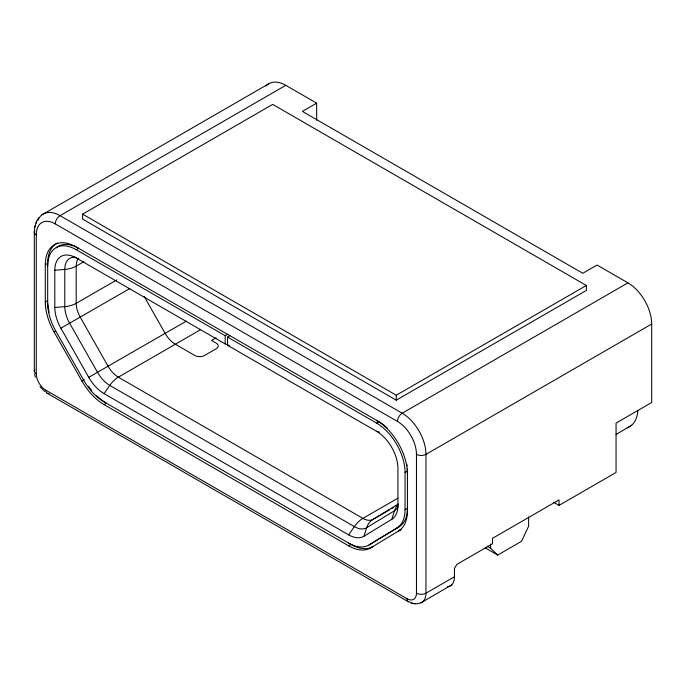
<?xml version="1.0" encoding="UTF-8"?>
<svg xmlns="http://www.w3.org/2000/svg" width="686" height="686" viewBox="0 0 686 686"><rect width="100%" height="100%" fill="white"/><g stroke="black" fill="none" stroke-linecap="round" stroke-linejoin="round"><path stroke-width="1.03" d="M38.759 217.899L36.59 221.321L34.729 227.323L34.3 232.117L34.3 370.955M78.093 258.459L76.189 257.91A30.244 17.459 60 0 0 54.803 270.258L54.803 307.465A30.244 17.459 60 0 0 60.874 328.2L88.743 377.326A30.244 17.459 60 0 0 104.066 393.635L348.66 534.848A30.244 17.459 60 0 0 363.983 536.229L366.616 527.723A20.16 16.464 58.7 0 1 373.133 519.311L398.309 504.004M363.983 536.229L391.852 519.293L394.493 510.778A20.16 16.464 58.7 0 1 397.897 504.836M34.729 227.323L35.26 225.617M36.006 223.216L36.59 221.321M104.066 393.635L109.769 385.403A20.16 11.645 -60 0 1 118.318 377.171L200.295 329.837M348.66 534.848L354.362 526.616A20.16 11.645 -60 0 1 362.92 518.384L397.871 498.208M348.66 543.08A40.328 23.281 60 0 0 369.085 544.924L399.338 526.608A40.328 23.281 60 0 0 407.433 508.309L405.049 509.681A40.328 23.281 60 0 1 396.962 527.98M369.085 544.924L399.338 526.608M387.316 428.03A40.328 23.281 60 0 0 378.912 421.71L76.189 246.934A43.69 25.219 60 0 0 45.302 264.77L45.302 301.977A43.69 25.219 60 0 0 54.065 331.93L81.943 381.056A43.69 25.219 60 0 0 104.066 404.603L348.66 545.824A43.69 25.219 60 0 0 370.792 547.822L401.036 529.506L398.66 530.878A43.69 25.219 60 0 0 407.433 511.044L407.433 471.102A40.328 23.281 60 0 0 407.347 468.589M451.757 584.841L421.041 602.797M616.071 434.444L631.695 425.209M42.069 214.752L268.963 83.658M316.658 120.247L316.658 103.157L285.77 85.33L60.034 215.653A33.605 19.405 60 0 0 37.91 220.3M82.603 214.143L272.702 104.392L586.358 285.479L586.358 290.418L396.259 400.17L82.603 219.083L82.603 214.143L396.259 395.23L586.358 285.479M316.658 103.157L302.397 111.389L582.791 273.277L597.052 265.045L627.939 282.872A33.605 19.405 60 0 1 651.7 324.032L651.7 402.502L616.054 423.082L616.054 472.474L559.03 505.393L553.559 502.238M45.302 264.77L47.677 263.398A43.69 25.219 60 0 1 57.555 242.955M47.677 266.142A40.328 23.281 60 0 1 76.189 249.678L78.564 248.306A40.328 23.281 60 0 0 56.269 247.835M83.606 261.855L76.189 266.142A20.16 11.645 0 0 1 64.784 269.435L54.803 270.258M45.302 301.977L47.677 300.605M116.663 279.982L76.189 303.349A20.16 11.645 0 0 1 64.784 306.642L54.803 307.465M54.065 331.93L55.652 331.012M129.903 288.497L60.874 328.2M81.943 381.056L84.318 379.684M186.395 321.099L88.743 377.326M216.124 337.812L211.554 340.453L216.304 343.197A6.723 3.884 0 0 1 216.304 348.685L204.419 355.545A6.723 3.884 0 0 1 194.918 355.545L175.35 344.243A20.16 11.645 60 0 1 165.137 333.37L144.103 296.292M104.066 404.603L106.441 403.231A43.69 25.219 60 0 1 96.743 395.831M76.189 249.678L225.171 335.694L227.555 334.322M379.392 432.137L376.537 431.314L227.555 345.298L227.555 337.066L229.93 335.694M227.555 337.066L376.537 423.082L378.912 421.71M627.939 282.872L402.202 413.204A6.723 3.884 -60 0 0 397.451 421.436A26.883 15.521 60 0 1 416.462 454.364L416.462 593.193A13.446 7.76 60 0 1 406.952 598.681L45.773 390.163A13.446 7.76 60 0 1 36.272 373.699A6.723 3.884 0 0 1 34.857 369.402M651.7 324.032L425.963 454.364A6.723 3.884 0 0 1 416.462 454.364M405.049 509.681L405.049 472.474L407.433 471.102M389.691 509.749L373.133 519.311A20.16 11.645 60 0 1 362.92 518.384L118.318 377.171A20.16 11.645 60 0 1 108.105 366.298L80.236 317.172A20.16 11.645 60 0 1 76.189 303.349L76.189 266.142A20.16 11.645 60 0 1 78.667 258.296M391.526 508.686L393.37 507.623M396.131 506.028L397.966 504.973M348.66 545.824L351.035 544.452A43.69 25.219 60 0 0 373.167 546.45L370.792 547.822M559.03 505.393L559.03 499.905L492.497 538.321L492.497 543.809L456.85 564.389L454.475 568.505L454.475 576.737L425.963 593.193A20.16 11.645 60 0 1 417.894 603.371M485.251 547.857L497.727 555.06L521.489 541.34L528.614 526.248L528.614 516.841M413.272 603.474L417.603 603.817M412.595 603.32L410.854 602.925L415.202 603.912M76.189 257.91L225.171 343.926L228.026 344.749M227.555 345.298L229.45 345.847M36.272 373.699L36.272 234.861A26.883 15.521 60 0 1 55.274 223.885L397.451 421.436M487.034 546.142L490.593 548.2L497.727 555.06M351.035 544.452L104.066 401.859A40.328 23.281 60 0 1 83.641 380.121L55.763 330.995A40.328 23.281 60 0 1 47.677 303.349L47.677 263.398M47.163 393.232L408.341 601.759M44.659 391.5L40.02 386.604M34.549 373.99L35.278 377.206M490.593 544.015L490.593 548.2M396.259 395.23L396.259 400.17M225.171 335.694L225.171 343.926M266.134 85.973A33.605 19.405 60 0 1 285.77 85.33M55.274 223.885A6.723 3.884 -60 0 1 60.034 215.653L402.202 413.204A33.605 19.405 60 0 1 425.963 454.364L425.963 593.193A6.723 3.884 0 0 1 416.462 593.193M36.272 234.861A6.723 3.884 0 0 1 34.857 230.565M49.126 393.464A6.723 3.884 -60 0 1 45.773 390.163M410.305 601.991A6.723 3.884 -60 0 1 406.952 598.681M376.537 420.338A43.69 25.219 60 0 1 407.433 473.846M454.475 576.737A20.16 11.645 60 0 1 447.349 586.873M637.834 410.682A40.328 23.281 60 0 1 627.184 427.815M91.658 390.351A43.69 25.219 60 0 1 88.52 386.278M49.135 312.293A43.69 25.219 60 0 1 47.763 303.409M406.867 464.25A40.328 23.281 60 0 1 407.107 466.008M371.46 543.552A40.328 23.281 60 0 1 369.805 544.41M376.537 423.082A40.328 23.281 60 0 1 405.049 472.474M376.537 431.314A30.244 17.459 60 0 1 397.923 468.358L397.923 505.565A30.244 17.459 60 0 1 391.852 519.293M398.086 506.517A24.199 13.969 60 0 1 394.493 510.778L366.616 527.723A24.199 13.969 60 0 1 354.362 526.616L109.769 385.403A24.199 13.969 60 0 1 97.515 372.352L69.638 323.226A24.199 13.969 60 0 1 64.784 306.642L64.784 269.435A24.199 13.969 60 0 1 75.64 257.31"/></g></svg>
